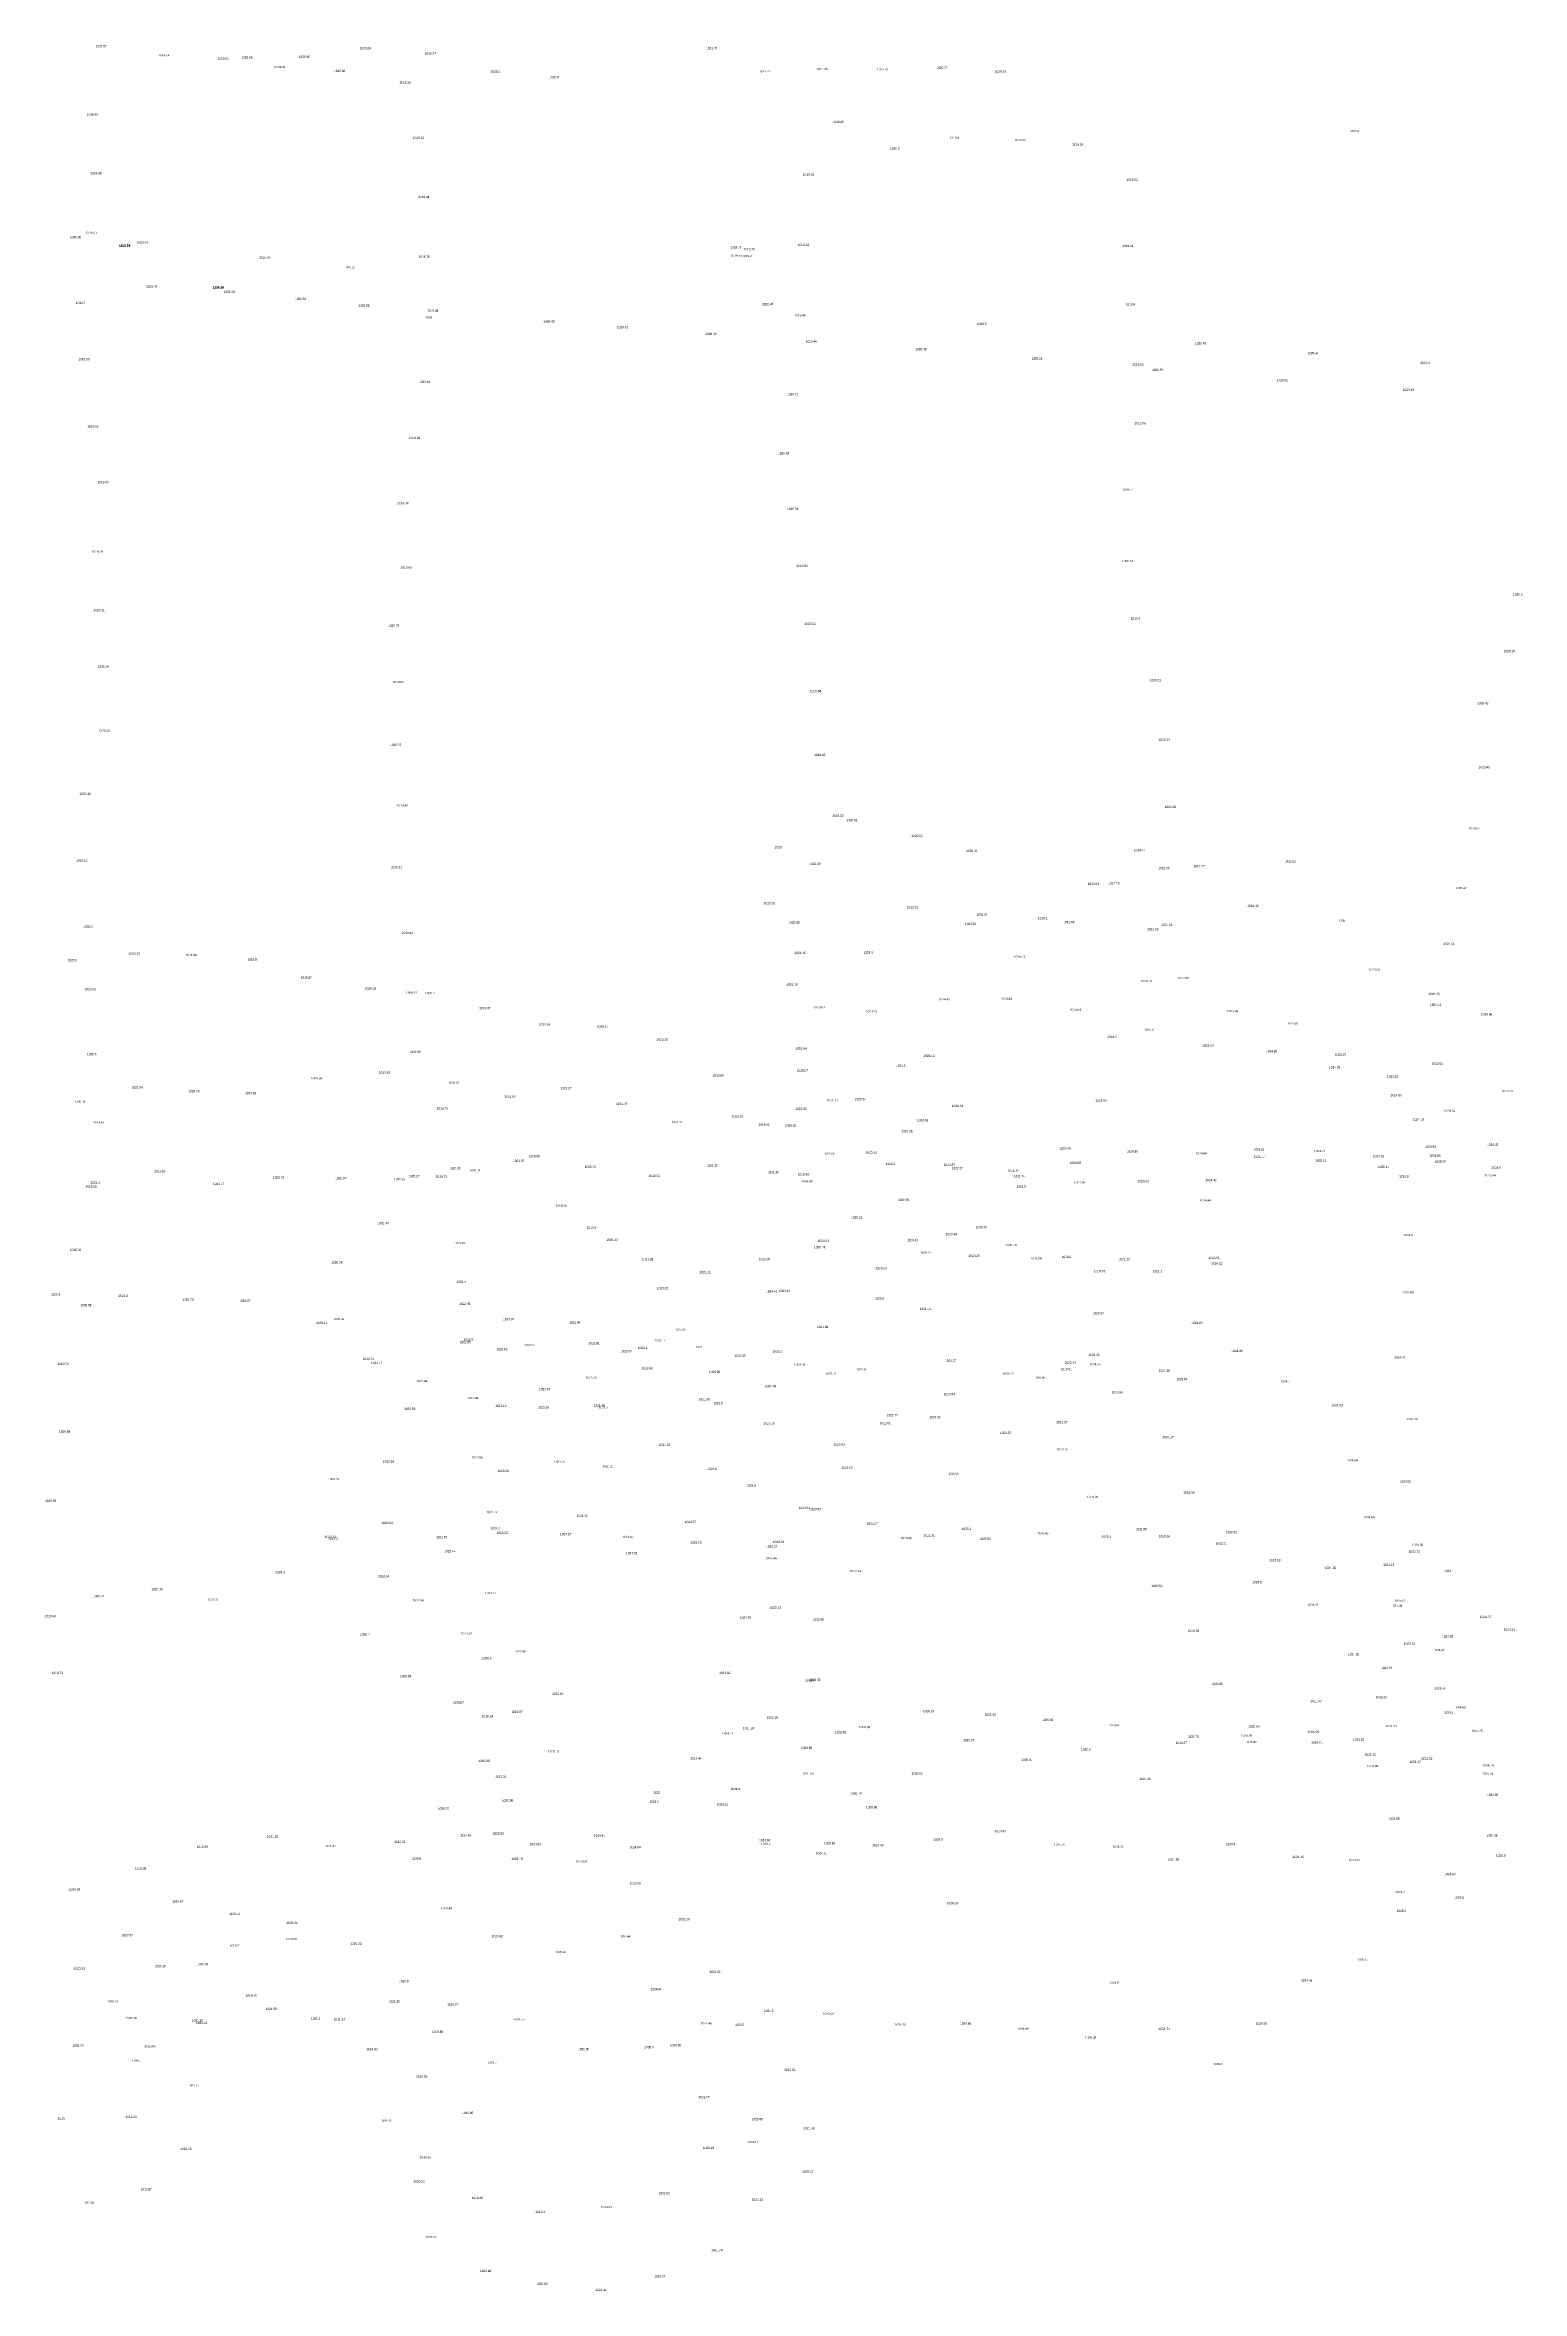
# Model space of a CAD drawing. Header units: inches. Extents: x 628884 to 629912, y 4519174 to 4520145.
# Drawn here: x 629383.9 to 629515.4, y 4519173.7 to 4519373.7 of the extents above; entities that cross this region are included whole.
import ezdxf

# ---------------------------------------------------------------- set-up
doc = ezdxf.new("R2010")
doc.units = ezdxf.units.IN
doc.header["$MEASUREMENT"] = 0

msp = doc.modelspace()

# ---------------------------------------------------------------- texts
for s, p in [('1019.27', (629388.38, 4519373.47, 1019.27)), ('1020.24', (629411.91, 4519373.29, 1020.24)), ('1021.47', (629442.77, 4519373.28, 1021.47)), ('1019.14', (629393.98, 4519372.65, 1019.14)), ('1019.03', (629399.26, 4519372.36, 1019.03)), ('1020.66', (629401.38, 4519372.46, 1020.66)), ('1019.03', (629404.28, 4519371.61, 1019.03)), ('1020.66', (629406.49, 4519372.52, 1020.66)), ('1018.96', (629409.64, 4519371.26, 1018.96)), ('1020.27', (629417.72, 4519372.81, 1020.27)), ('1021.36', (629452.58, 4519371.43, 1021.36)), ('1021.25', (629457.99, 4519371.4, 1021.25)), ('1020.77', (629463.28, 4519371.54, 1020.77)), ('1019.28', (629415.47, 4519370.23, 1019.28)), ('1020.6', (629423.58, 4519371.2, 1020.6)), ('1020.9', (629428.82, 4519370.7, 1020.9)), ('1021.27', (629447.5, 4519371.22, 1021.27)), ('1020.35', (629468.48, 4519371.2, 1020.35)), ('1019.46', (629387.63, 4519367.38, 1019.46)), ('1019.12', (629416.66, 4519365.31, 1019.12)), ('1019.48', (629454.05, 4519366.72, 1019.48)), ('1019.4', (629464.46, 4519365.32, 1019.4)), ('1018.9', (629500.06, 4519365.91, 1018.9)), ('1020.6', (629459.15, 4519364.35, 1020.6)), ('1019.39', (629470.26, 4519365.11, 1019.39)), ('1019.24', (629475.37, 4519364.71, 1019.24)), ('1019.49', (629387.93, 4519362.15, 1019.49)), ('1019.55', (629451.39, 4519362.03, 1019.55)), ('1019.62', (629480.21, 4519361.57, 1019.62)), ('1019.44', (629417.13, 4519360.04, 1019.44)), ('1020.35', (629386.12, 4519356.46, 1020.35)), ('1019.41', (629387.52, 4519356.86, 1019.41)), ('1019.83', (629390.49, 4519355.72, 1019.83)), ('1019.78', (629390.5, 4519355.69, 1019.78)), ('1020.33', (629392.08, 4519356.01, 1020.33)), ('1019.77', (629444.93, 4519355.55, 1019.77)), ('1019.79', (629446.1, 4519355.38, 1019.79)), ('1019.63', (629450.95, 4519355.77, 1019.63)), ('1019.64', (629479.83, 4519355.68, 1019.64)), ('1020.36', (629402.97, 4519354.64, 1020.36)), ('1020.37', (629410.53, 4519353.77, 1020.37)), ('1019.09', (629417.14, 4519354.73, 1019.09)), ('1019.78', (629444.97, 4519354.81, 1019.78)), ('1019.81', (629445.99, 4519354.78, 1019.81)), ('1020.47', (629392.91, 4519352.07, 1020.47)), ('1019.39', (629398.8, 4519351.97, 1019.39)), ('1019.39', (629398.83, 4519351.97, 1019.39)), ('1020.49', (629399.81, 4519351.6, 1020.49)), ('1019.7', (629386.65, 4519350.61, 1019.7)), ('1020.52', (629406.17, 4519350.98, 1020.52)), ('1020.58', (629411.8, 4519350.37, 1020.58)), ('1019', (629417.76, 4519349.32, 1019)), ('1020.44', (629417.93, 4519349.92, 1020.44)), ('1020.47', (629447.76, 4519350.49, 1020.47)), ('1019.49', (629450.64, 4519349.5, 1019.49)), ('1019.6', (629480.13, 4519350.49, 1019.6)), ('1020.42', (629428.27, 4519348.96, 1020.42)), ('1020.42', (629434.83, 4519348.45, 1020.42)), ('1020.42', (629442.7, 4519347.85, 1020.42)), ('1020.5', (629466.89, 4519348.74, 1020.5)), ('1019.55', (629386.87, 4519345.6, 1019.55)), ('1020.46', (629451.65, 4519347.18, 1020.46)), ('1020.48', (629461.4, 4519346.49, 1020.48)), ('1020.51', (629471.73, 4519345.66, 1020.51)), ('1020.49', (629486.31, 4519347, 1020.49)), ('1020.44', (629496.31, 4519346.14, 1020.44)), ('1020.4', (629506.36, 4519345.28, 1020.4)), ('1019.14', (629417.21, 4519343.59, 1019.14)), ('1019.65', (629480.74, 4519345.12, 1019.65)), ('1020.53', (629482.49, 4519344.64, 1020.53)), ('1020.52', (629493.58, 4519343.71, 1020.52)), ('1019.71', (629449.98, 4519342.48, 1019.71)), ('1020.49', (629504.82, 4519342.87, 1020.49)), ('1019.61', (629387.68, 4519339.61, 1019.61)), ('1019.96', (629480.92, 4519339.9, 1019.96)), ('1019.28', (629416.31, 4519338.59, 1019.28)), ('1019.53', (629449.18, 4519337.22, 1019.53)), ('1019.59', (629388.57, 4519334.65, 1019.59)), ('1019.77', (629479.82, 4519333.98, 1019.77)), ('1019.39', (629415.26, 4519332.79, 1019.39)), ('1019.74', (629449.98, 4519332.28, 1019.74)), ('1019.29', (629388.05, 4519328.46, 1019.29)), ('1020.14', (629479.81, 4519327.63, 1020.14)), ('1019.65', (629415.56, 4519327.06, 1019.65)), ('1019.85', (629450.82, 4519327.2, 1019.85)), ('1020.11', (629388.22, 4519323.26, 1020.11)), ('1020.6', (629514.63, 4519324.65, 1020.6)), ('1019.79', (629414.45, 4519321.88, 1019.79)), ('1020.02', (629451.53, 4519322.04, 1020.02)), ('1019.9', (629480.59, 4519322.52, 1019.9)), ('1020.15', (629513.79, 4519319.61, 1020.15)), ('1020.26', (629388.59, 4519318.23, 1020.26)), ('1019.63', (629414.87, 4519316.86, 1019.63)), ('1019.56', (629452.02, 4519316.05, 1019.56)), ('1020.21', (629482.27, 4519317.02, 1020.21)), ('1020.42', (629511.45, 4519314.97, 1020.42)), ('1020.33', (629388.68, 4519312.53, 1020.33)), ('1019.72', (629414.63, 4519311.27, 1019.72)), ('1020.14', (629483.06, 4519311.74, 1020.14)), ('1019.93', (629452.39, 4519310.37, 1019.93)), ('1020.46', (629511.56, 4519309.27, 1020.46)), ('1020.42', (629386.97, 4519306.91, 1020.42)), ('1019.48', (629415.23, 4519305.88, 1019.48)), ('1020.28', (629483.61, 4519305.74, 1020.28)), ('1019.83', (629454, 4519304.97, 1019.83)), ('1020.01', (629455.26, 4519304.56, 1020.01)), ('1020.57', (629510.69, 4519303.83, 1020.57)), ('1020', (629448.87, 4519302.15, 1020)), ('1020.82', (629461.06, 4519303.16, 1020.82)), ('1020.42', (629465.93, 4519301.83, 1020.42)), ('1019.77', (629480.87, 4519301.9, 1019.77)), ('1020.12', (629386.68, 4519300.98, 1020.12)), ('1019.21', (629414.69, 4519300.38, 1019.21)), ('1020.29', (629451.97, 4519300.67, 1020.29)), ('1021.03', (629483.04, 4519300.29, 1021.03)), ('1017.77', (629486.17, 4519300.46, 1017.77)), ('1019.62', (629494.3, 4519300.89, 1019.62)), ('1019.84', (629476.76, 4519298.9, 1019.84)), ('1017.79', (629478.6, 4519298.95, 1017.79)), ('1020.42', (629509.49, 4519298.52, 1020.42)), ('1020.36', (629447.91, 4519297.17, 1020.36)), ('1020.88', (629450.1, 4519295.45, 1020.88)), ('1022.91', (629460.65, 4519296.82, 1022.91)), ('1023.15', (629465.83, 4519295.33, 1023.15)), ('1021.67', (629466.83, 4519296.16, 1021.67)), ('1019.1', (629472.32, 4519295.83, 1019.1)), ('1019.05', (629474.59, 4519295.49, 1019.05)), ('1019.42', (629490.96, 4519296.93, 1019.42)), ('1020', (629499.07, 4519295.61, 1020)), ('1020.2', (629387.32, 4519295.09, 1020.2)), ('1019.42', (629415.68, 4519294.54, 1019.42)), ('1021.69', (629482.05, 4519294.86, 1021.69)), ('1021.81', (629483.3, 4519295.24, 1021.81)), ('1020.53', (629508.41, 4519293.56, 1020.53)), ('1020.5', (629385.92, 4519292.1, 1020.5)), ('1020.13', (629391.34, 4519292.68, 1020.13)), ('1019.89', (629396.39, 4519292.56, 1019.89)), ('1019.8', (629401.92, 4519292.16, 1019.8)), ('1021.45', (629450.64, 4519292.75, 1021.45)), ('1023.4', (629456.77, 4519292.78, 1023.4)), ('1024.73', (629470.18, 4519292.41, 1024.73)), ('1020.53', (629387.42, 4519289.52, 1020.53)), ('1019.87', (629406.67, 4519290.55, 1019.87)), ('1020.02', (629412.39, 4519289.57, 1020.02)), ('1021.33', (629449.92, 4519289.94, 1021.33)), ('1024.16', (629481.47, 4519290.24, 1024.16)), ('1022.68', (629484.78, 4519290.51, 1022.68)), ('1020.06', (629501.79, 4519291.25, 1020.06)), ('1019.12', (629416.05, 4519289.2, 1019.12)), ('1020.2', (629417.74, 4519289.17, 1020.2)), ('1020.47', (629422.56, 4519287.83, 1020.47)), ('1023.01', (629452.35, 4519287.9, 1023.01)), ('1023.25', (629457, 4519287.54, 1023.25)), ('1024.47', (629463.5, 4519288.61, 1024.47)), ('1024.44', (629469.01, 4519288.67, 1024.44)), ('1024.64', (629475.16, 4519287.69, 1024.64)), ('1023.39', (629489.15, 4519287.57, 1023.39)), ('1019.33', (629507.08, 4519289.11, 1019.33)), ('1020.41', (629507.24, 4519288.13, 1020.41)), ('1019.96', (629511.77, 4519287.28, 1019.96)), ('1020.59', (629427.88, 4519286.39, 1020.59)), ('1020.41', (629433.05, 4519286.19, 1020.41)), ('1024.5', (629478.49, 4519285.28, 1024.5)), ('1024.6', (629481.79, 4519285.91, 1024.6)), ('1022.58', (629494.48, 4519286.47, 1022.58)), ('1020.6', (629387.64, 4519283.73, 1020.6)), ('1019.19', (629416.38, 4519283.94, 1019.19)), ('1020.15', (629438.36, 4519285.03, 1020.15)), ('1021.04', (629450.72, 4519284.24, 1021.04)), ('1024.42', (629462.12, 4519283.59, 1024.42)), ('1024.53', (629486.98, 4519284.5, 1024.53)), ('1024.58', (629492.64, 4519283.99, 1024.58)), ('1023.37', (629498.77, 4519283.69, 1023.37)), ('1020.56', (629407.58, 4519281.58, 1020.56)), ('1020.55', (629413.63, 4519282.09, 1020.55)), ('1019.95', (629443.36, 4519281.84, 1019.95)), ('1020.57', (629450.85, 4519282.27, 1020.57)), ('1023.1', (629459.69, 4519282.73, 1023.1)), ('1024.92', (629498.24, 4519282.55, 1024.92)), ('1023.15', (629503.41, 4519281.74, 1023.15)), ('1022.03', (629507.37, 4519282.9, 1022.03)), ('1020.35', (629386.51, 4519279.5, 1020.35)), ('1020.54', (629391.62, 4519280.77, 1020.54)), ('1020.76', (629396.66, 4519280.44, 1020.76)), ('1020.68', (629401.72, 4519280.26, 1020.68)), ('1020.82', (629419.8, 4519281.19, 1020.82)), ('1021.03', (629424.79, 4519279.97, 1021.03)), ('1021.37', (629429.79, 4519280.7, 1021.37)), ('1021.47', (629434.76, 4519279.31, 1021.47)), ('1021.11', (629453.52, 4519279.62, 1021.11)), ('1022.64', (629456, 4519279.73, 1022.64)), ('1024.64', (629477.45, 4519279.6, 1024.64)), ('1024.86', (629503.72, 4519280.08, 1024.86)), ('1023.79', (629513.63, 4519280.45, 1023.79)), ('1019.67', (629388.19, 4519277.66, 1019.67)), ('1019.79', (629418.79, 4519278.9, 1019.79)), ('1021.17', (629439.7, 4519277.69, 1021.17)), ('1020.83', (629445.07, 4519278.19, 1020.83)), ('1019.81', (629447.44, 4519277.46, 1019.81)), ('1020.15', (629449.79, 4519277.38, 1020.15)), ('1021.32', (629450.72, 4519278.87, 1021.32)), ('1023.63', (629461.55, 4519277.85, 1023.63)), ('1024.64', (629464.66, 4519279.12, 1024.64)), ('1024.19', (629505.72, 4519277.91, 1024.19)), ('1024.34', (629508.47, 4519278.7, 1024.34)), ('1024.15', (629460.16, 4519276.87, 1024.15)), ('1023.45', (629474.26, 4519275.34, 1023.45)), ('1024.54', (629506.77, 4519275.5, 1024.54)), ('1024.42', (629512.32, 4519275.68, 1024.42)), ('1021.05', (629393.62, 4519273.31, 1021.05)), ('1020.93', (629419.91, 4519273.56, 1020.93)), ('1020.11', (629421.69, 4519273.39, 1020.11)), ('1021.07', (629425.58, 4519274.24, 1021.07)), ('1020.08', (629426.97, 4519274.64, 1020.08)), ('1020.75', (629431.97, 4519273.7, 1020.75)), ('1021.28', (629442.83, 4519273.81, 1021.28)), ('1021.06', (629453.22, 4519274.87, 1021.06)), ('1020.13', (629456.97, 4519274.98, 1020.13)), ('1022.2', (629458.76, 4519273.96, 1022.2)), ('1024.87', (629463.94, 4519273.88, 1024.87)), ('1022.27', (629464.64, 4519273.58, 1022.27)), ('1024.32', (629469.61, 4519273.36, 1024.32)), ('1024.38', (629475.15, 4519274.06, 1024.38)), ('1024.36', (629480.23, 4519275.07, 1024.36)), ('1024.94', (629486.37, 4519274.9, 1024.94)), ('1024.51', (629491.51, 4519275.24, 1024.51)), ('1025.17', (629491.53, 4519274.6, 1025.17)), ('1024.27', (629496.91, 4519275.11, 1024.27)), ('1025.12', (629497.02, 4519274.26, 1025.12)), ('1024.15', (629502.15, 4519274.65, 1024.15)), ('1025.11', (629502.6, 4519273.7, 1025.11)), ('1024.06', (629507.18, 4519274.7, 1024.06)), ('1025.09', (629507.64, 4519274.17, 1025.09)), ('1024.9', (629512.71, 4519273.63, 1024.9)), ('1019.65', (629387.51, 4519271.95, 1019.65)), ('1021.1', (629387.95, 4519272.3, 1021.1)), ('1021.17', (629398.86, 4519272.18, 1021.17)), ('1020.73', (629404.2, 4519272.75, 1020.73)), ('1020.87', (629409.76, 4519272.68, 1020.87)), ('1020.97', (629414.98, 4519272.59, 1020.97)), ('1020.27', (629416.26, 4519272.87, 1020.27)), ('1019.73', (629418.7, 4519272.84, 1019.73)), ('1020.92', (629437.67, 4519272.9, 1020.92)), ('1021.39', (629448.26, 4519273.22, 1021.39)), ('1019.93', (629450.92, 4519273.04, 1019.93)), ('1019.98', (629451.24, 4519272.41, 1019.98)), ('1021.74', (629470.16, 4519272.86, 1021.74)), ('1021.9', (629470.4, 4519271.95, 1021.9)), ('1021.95', (629475.53, 4519272.32, 1021.95)), ('1023.52', (629481.22, 4519272.43, 1023.52)), ('1024.42', (629487.24, 4519272.52, 1024.42)), ('1024.8', (629504.49, 4519272.84, 1024.8)), ('1023.94', (629512.09, 4519272.94, 1023.94)), ('1019.94', (629429.4, 4519270.25, 1019.94)), ('1019.96', (629459.87, 4519270.77, 1019.96)), ('1024.44', (629486.74, 4519270.72, 1024.44)), ('1020.44', (629413.5, 4519268.68, 1020.44)), ('1020.9', (629432.15, 4519268.29, 1020.9)), ('1020.21', (629455.68, 4519269.19, 1020.21)), ('1020.46', (629464.12, 4519267.71, 1020.46)), ('1020.43', (629466.77, 4519268.33, 1020.43)), ('1024.9', (629504.85, 4519267.63, 1024.9)), ('1020.02', (629386.12, 4519266.32, 1020.02)), ('1021.61', (629420.36, 4519266.92, 1021.61)), ('1020.23', (629433.89, 4519267.21, 1020.23)), ('1021.35', (629437.06, 4519265.47, 1021.35)), ('1021.06', (629447.47, 4519265.49, 1021.06)), ('1020.48', (629452.38, 4519266.55, 1020.48)), ('1020.23', (629452.72, 4519267.12, 1020.23)), ('1020.41', (629460.64, 4519267.18, 1020.41)), ('1020.27', (629461.83, 4519266.06, 1020.27)), ('1020.26', (629466.14, 4519265.78, 1020.26)), ('1020.74', (629469.42, 4519266.74, 1020.74)), ('1019.89', (629471.64, 4519265.55, 1019.89)), ('1019.6', (629474.43, 4519265.68, 1019.6)), ('1021.19', (629479.49, 4519265.48, 1021.19)), ('1023.51', (629487.51, 4519265.59, 1023.51)), ('1020.76', (629409.4, 4519265.19, 1020.76)), ('1022.4', (629420.52, 4519263.46, 1022.4)), ('1021.12', (629442.18, 4519264.32, 1021.12)), ('1020.54', (629457.86, 4519264.68, 1020.54)), ('1019.75', (629477.31, 4519264.42, 1019.75)), ('1021.1', (629482.54, 4519264.41, 1021.1)), ('1024.22', (629487.75, 4519265.1, 1024.22)), ('1020.4', (629384.41, 4519262.34, 1020.4)), ('1020.58', (629387.04, 4519261.39, 1020.58)), ('1020.3', (629390.42, 4519262.22, 1020.3)), ('1019.73', (629396.13, 4519261.89, 1019.73)), ('1019.57', (629401.21, 4519261.78, 1019.57)), ('1022.49', (629420.78, 4519261.5, 1022.49)), ('1020.02', (629438.39, 4519262.9, 1020.02)), ('1024.49', (629448.11, 4519262.61, 1024.49)), ('1021.46', (629449.26, 4519262.66, 1021.46)), ('1020.6', (629457.79, 4519261.98, 1020.6)), ('1024.83', (629504.77, 4519262.53, 1024.83)), ('1020.11', (629408.01, 4519259.81, 1020.11)), ('1020.94', (629409.57, 4519260.15, 1020.94)), ('1024.34', (629424.69, 4519260.14, 1024.34)), ('1021.94', (629430.58, 4519259.84, 1021.94)), ('1021.68', (629452.65, 4519259.45, 1021.68)), ('1021.11', (629461.79, 4519261.05, 1021.11)), ('1020.67', (629477.2, 4519260.67, 1020.67)), ('1024.69', (629485.99, 4519259.82, 1024.69)), ('1022.85', (629420.83, 4519258.1, 1022.85)), ('1022.9', (629421.17, 4519258.32, 1022.9)), ('1023.63', (629424.08, 4519257.47, 1023.63)), ('1023.5', (629426.58, 4519257.84, 1023.5)), ('1022.81', (629432.3, 4519258, 1022.81)), ('1022.97', (629435.17, 4519257.29, 1022.97)), ('1023.1', (629436.7, 4519257.58, 1023.1)), ('1023.17', (629438.16, 4519258.25, 1023.17)), ('1023.19', (629439.98, 4519259.2, 1023.19)), ('1022', (629441.81, 4519257.66, 1022)), ('1024.36', (629489.55, 4519257.31, 1024.36)), ('1019.76', (629385.01, 4519256.17, 1019.76)), ('1020.72', (629412.2, 4519256.6, 1020.72)), ('1021.17', (629412.93, 4519256.24, 1021.17)), ('1022.46', (629437.02, 4519255.77, 1022.46)), ('1023.96', (629443.03, 4519255.45, 1023.96)), ('1023.11', (629445.3, 4519256.9, 1023.11)), ('1023.1', (629448.69, 4519257.25, 1023.1)), ('1023.26', (629450.6, 4519256.09, 1023.26)), ('1023.71', (629453.4, 4519255.29, 1023.71)), ('1022.9', (629456.14, 4519255.67, 1022.9)), ('1021.27', (629464.05, 4519256.46, 1021.27)), ('1020.22', (629469.14, 4519255.29, 1020.22)), ('1019.01', (629474.34, 4519255.69, 1019.01)), ('1020.14', (629474.69, 4519256.28, 1020.14)), ('1023.56', (629476.8, 4519256.97, 1023.56)), ('1024.25', (629476.91, 4519256.12, 1024.25)), ('1024.38', (629483.07, 4519255.56, 1024.38)), ('1024.47', (629504.05, 4519256.73, 1024.47)), ('1022.44', (629416.96, 4519254.63, 1022.44)), ('1021.57', (629427.89, 4519253.91, 1021.57)), ('1023.16', (629432.03, 4519254.93, 1023.16)), ('1024.39', (629448.01, 4519254.18, 1024.39)), ('1020.84', (629463.94, 4519253.47, 1020.84)), ('1020.85', (629471.98, 4519254.93, 1020.85)), ('1023.88', (629478.9, 4519253.63, 1023.88)), ('1023.84', (629484.64, 4519254.8, 1023.84)), ('1024.7', (629493.91, 4519254.6, 1024.7)), ('1020.58', (629415.88, 4519252.16, 1020.58)), ('1023.49', (629421.49, 4519253.12, 1023.49)), ('1023.19', (629423.99, 4519252.42, 1023.19)), ('1023.26', (629427.78, 4519252.28, 1023.26)), ('1021.98', (629432.76, 4519252.45, 1021.98)), ('1021.2', (629433.19, 4519252.26, 1021.2)), ('1021.93', (629442.1, 4519253.02, 1021.93)), ('1022.9', (629443.41, 4519252.66, 1022.9)), ('1021.77', (629458.85, 4519251.6, 1021.77)), ('1020.98', (629462.64, 4519251.42, 1020.98)), ('1024.99', (629498.47, 4519252.48, 1024.99)), ('1019.59', (629385.15, 4519250.13, 1019.59)), ('1025.15', (629447.88, 4519250.86, 1025.15)), ('1022.61', (629458.21, 4519250.89, 1022.61)), ('1021.37', (629468.94, 4519250.02, 1021.37)), ('1021.37', (629473.94, 4519250.97, 1021.37)), ('1023.17', (629483.41, 4519249.63, 1023.17)), ('1024.55', (629505.18, 4519251.25, 1024.55)), ('1020.18', (629413.99, 4519247.46, 1020.18)), ('1023.66', (629421.89, 4519247.84, 1023.66)), ('1023.75', (629429.23, 4519247.45, 1023.75)), ('1021.53', (629438.57, 4519248.95, 1021.53)), ('1023.89', (629454.12, 4519248.99, 1023.89)), ('1020.75', (629473.98, 4519248.55, 1020.75)), ('1024.94', (629499.79, 4519247.57, 1024.94)), ('1020.39', (629409.11, 4519245.91, 1020.39)), ('1023.88', (629424.2, 4519246.63, 1023.88)), ('1021.2', (629433.58, 4519247.06, 1021.2)), ('1023.6', (629442.89, 4519246.81, 1023.6)), ('1024.6', (629446.36, 4519245.33, 1024.6)), ('1023.19', (629454.8, 4519246.93, 1023.19)), ('1020.8', (629464.39, 4519246.38, 1020.8)), ('1024.52', (629504.54, 4519245.69, 1024.52)), ('1019.93', (629383.91, 4519243.97, 1019.93)), ('1024.31', (629451.03, 4519243.34, 1024.31)), ('1019.29', (629476.69, 4519244.31, 1019.29)), ('1023.09', (629485.26, 4519244.7, 1023.09)), ('1020.84', (629413.86, 4519242, 1020.84)), ('1022.72', (629423.19, 4519242.97, 1022.72)), ('1024.2', (629423.58, 4519241.54, 1024.2)), ('1024.32', (629431.23, 4519242.65, 1024.32)), ('1024.07', (629440.88, 4519242.09, 1024.07)), ('1023.93', (629452, 4519243.23, 1023.93)), ('1022.07', (629457.08, 4519241.94, 1022.07)), ('1020.1', (629465.54, 4519241.47, 1020.1)), ('1021.59', (629481.03, 4519241.45, 1021.59)), ('1024.84', (629501.3, 4519242.5, 1024.84)), ('1020.31', (629408.82, 4519240.77, 1020.31)), ('1020.3', (629409.12, 4519240.62, 1020.3)), ('1022.58', (629418.73, 4519240.74, 1022.58)), ('1022.44', (629419.46, 4519239.49, 1022.44)), ('1026.25', (629424.11, 4519241.12, 1026.25)), ('1024.57', (629429.76, 4519241, 1024.57)), ('1023.47', (629435.3, 4519240.75, 1023.47)), ('1024.21', (629435.64, 4519239.31, 1024.21)), ('1023.73', (629441.36, 4519240.26, 1023.73)), ('1026.27', (629448.11, 4519239.9, 1026.27)), ('1023.83', (629448.72, 4519240.31, 1023.83)), ('1020.46', (629460.09, 4519240.66, 1020.46)), ('1021.31', (629462.13, 4519240.87, 1021.31)), ('1020.92', (629467.14, 4519240.59, 1020.92)), ('1020.45', (629472.25, 4519241.07, 1020.45)), ('1020.1', (629477.99, 4519240.8, 1020.1)), ('1022.55', (629483.09, 4519240.82, 1022.55)), ('1023.71', (629488.14, 4519240.16, 1023.71)), ('1023.31', (629489.04, 4519241.18, 1023.31)), ('1023.72', (629505.34, 4519239.45, 1023.72)), ('1025.38', (629505.63, 4519240.06, 1025.38)), ('1020.3', (629404.41, 4519237.61, 1020.3)), ('1024.46', (629448.07, 4519238.85, 1024.46)), ('1022.34', (629455.56, 4519237.72, 1022.34)), ('1024.18', (629492.92, 4519238.68, 1024.18)), ('1024.35', (629497.88, 4519238, 1024.35)), ('1024.13', (629503.06, 4519238.27, 1024.13)), ('1024', (629508.49, 4519237.74, 1024)), ('1020.73', (629388.18, 4519235.49, 1020.73)), ('1020.19', (629393.37, 4519236.1, 1020.19)), ('1020.54', (629413.57, 4519237.26, 1020.54)), ('1023.77', (629423.08, 4519235.76, 1023.77)), ('1020.52', (629482.43, 4519236.39, 1020.52)), ('1023.8', (629491.41, 4519236.73, 1023.8)), ('1019.66', (629383.87, 4519233.7, 1019.66)), ('1020.37', (629398.37, 4519235.17, 1020.37)), ('1022.96', (629416.65, 4519235.11, 1022.96)), ('1024.45', (629445.78, 4519233.58, 1024.45)), ('1022.13', (629448.45, 4519234.47, 1022.13)), ('1022.95', (629452.27, 4519233.4, 1022.95)), ('1024.32', (629496.3, 4519234.72, 1024.32)), ('1023.44', (629503.77, 4519234.63, 1023.44)), ('1025.02', (629504.07, 4519235.08, 1025.02)), ('1024.37', (629511.68, 4519233.65, 1024.37)), ('1020.44', (629411.95, 4519232.07, 1020.44)), ('1023.38', (629420.93, 4519232.17, 1023.38)), ('1019.83', (629485.68, 4519232.4, 1019.83)), ('1023.82', (629508.31, 4519231.89, 1023.82)), ('1024.11', (629513.81, 4519232.51, 1024.11)), ('1020.6', (629422.81, 4519229.96, 1020.6)), ('1022.96', (629425.73, 4519230.57, 1022.96)), ('1024.05', (629499.93, 4519230.29, 1024.05)), ('1023.52', (629504.91, 4519231.27, 1023.52)), ('1024.42', (629507.54, 4519230.69, 1024.42)), ('1019.71', (629384.49, 4519228.65, 1019.71)), ('1020.93', (629415.51, 4519228.36, 1020.93)), ('1024.82', (629443.93, 4519228.65, 1024.82)), ('1020.7', (629451.6, 4519227.98, 1020.7)), ('1022.53', (629451.96, 4519228.03, 1022.53)), ('1020.38', (629487.8, 4519227.67, 1020.38)), ('1023.76', (629502.88, 4519229.09, 1023.76)), ('1023.86', (629507.61, 4519227.28, 1023.86)), ('1020.57', (629420.21, 4519226.01, 1020.57)), ('1023.06', (629429.06, 4519226.79, 1023.06)), ('1021.59', (629496.57, 4519226.14, 1021.59)), ('1023.02', (629502.39, 4519226.48, 1023.02)), ('1024.68', (629509.41, 4519225.58, 1024.68)), ('1019.24', (629422.8, 4519224.79, 1019.24)), ('1021.07', (629425.43, 4519225.19, 1021.07)), ('1021.69', (629446.05, 4519223.72, 1021.69)), ('1022.15', (629448.16, 4519224.67, 1022.15)), ('1020.39', (629454.22, 4519223.35, 1020.39)), ('1020.59', (629456.38, 4519223.83, 1020.59)), ('1020.19', (629462.08, 4519225.25, 1020.19)), ('1020.12', (629467.58, 4519224.94, 1020.12)), ('1019.96', (629472.69, 4519224.47, 1019.96)), ('1019.8', (629478.71, 4519223.98, 1019.8)), ('1020.64', (629491.06, 4519223.88, 1020.64)), ('1021.06', (629496.36, 4519223.41, 1021.06)), ('1021.31', (629503.29, 4519223.92, 1021.31)), ('1024.1', (629508.46, 4519225.12, 1024.1)), ('1024.25', (629510.91, 4519223.48, 1024.25)), ('1023.13', (629428.66, 4519221.67, 1023.13)), ('1024.77', (629444.19, 4519223.27, 1024.77)), ('1020.89', (629451.22, 4519221.98, 1020.89)), ('1020.67', (629465.66, 4519222.66, 1020.67)), ('1020.9', (629476.16, 4519221.83, 1020.9)), ('1019.87', (629484.6, 4519222.42, 1019.87)), ('1020.76', (629485.66, 4519222.98, 1020.76)), ('1020.26', (629490.4, 4519223.06, 1020.26)), ('1019.65', (629490.83, 4519222.5, 1019.65)), ('1019.71', (629496.66, 4519222.46, 1019.71)), ('1021.15', (629500.38, 4519222.72, 1021.15)), ('1022.12', (629501.41, 4519221.39, 1022.12)), ('1020.96', (629422.49, 4519220.82, 1020.96)), ('1021.31', (629423.99, 4519219.43, 1021.31)), ('1023.46', (629441.35, 4519221.05, 1023.46)), ('1021.07', (629451.39, 4519219.68, 1021.07)), ('1020.92', (629461.06, 4519219.69, 1020.92)), ('1020.87', (629470.84, 4519220.92, 1020.87)), ('1019.89', (629501.62, 4519220.36, 1019.89)), ('1021.17', (629505.42, 4519220.73, 1021.17)), ('1023.82', (629506.45, 4519221.03, 1023.82)), ('1024.74', (629511.89, 4519219.68, 1024.74)), ('1024.79', (629511.9, 4519220.42, 1024.79)), ('1022.98', (629424.59, 4519217.29, 1022.98)), ('1025', (629438.06, 4519218, 1025)), ('1024.4', (629444.95, 4519218.32, 1024.4)), ('1020.49', (629455.62, 4519217.91, 1020.49)), ('1021.18', (629481.37, 4519219.21, 1021.18)), ('1023.86', (629512.32, 4519217.8, 1023.86)), ('1020.07', (629418.89, 4519216.58, 1020.07)), ('1023.6', (629437.71, 4519217.19, 1023.6)), ('1024.12', (629443.73, 4519216.94, 1024.12)), ('1020.86', (629457.01, 4519216.69, 1020.86)), ('1021.95', (629503.53, 4519215.68, 1021.95)), ('1021.26', (629403.66, 4519214.08, 1021.26)), ('1022.22', (629414.99, 4519213.61, 1022.22)), ('1024.03', (629420.87, 4519214.2, 1024.03)), ('1025.86', (629423.76, 4519214.35, 1025.86)), ('1024.64', (629427.07, 4519213.4, 1024.64)), ('1024.41', (629432.78, 4519214.18, 1024.41)), ('1024.69', (629447.49, 4519213.76, 1024.69)), ('1023.7', (629447.66, 4519213.42, 1023.7)), ('1023.82', (629453.27, 4519213.49, 1023.82)), ('1024.46', (629457.56, 4519213.31, 1024.46)), ('1024.3', (629463.01, 4519213.82, 1024.3)), ('1023.95', (629468.48, 4519214.57, 1023.95)), ('1024.37', (629473.75, 4519213.36, 1024.37)), ('1024.3', (629489.04, 4519213.41, 1024.3)), ('1024.36', (629512.25, 4519214.18, 1024.36)), ('1019.99', (629397.4, 4519213.17, 1019.99)), ('1021.67', (629408.81, 4519213.24, 1021.67)), ('1020.5', (629416.56, 4519212.12, 1020.5)), ('1023.48', (629425.43, 4519212.1, 1023.48)), ('1023.64', (629431.14, 4519211.87, 1023.64)), ('1024.84', (629435.95, 4519213.13, 1024.84)), ('1024.61', (629452.55, 4519212.59, 1024.61)), ('1024.31', (629478.95, 4519213.18, 1024.31)), ('1024.99', (629483.9, 4519212.04, 1024.99)), ('1024.16', (629494.99, 4519212.27, 1024.16)), ('1023.81', (629500.01, 4519211.99, 1023.81)), ('1023.6', (629513.11, 4519212.39, 1023.6)), ('1019.38', (629386.03, 4519209.37, 1019.38)), ('1019.35', (629391.91, 4519211.23, 1019.35)), ('1023.08', (629435.98, 4519209.92, 1023.08)), ('1024.39', (629508.52, 4519210.74, 1024.39)), ('1020.67', (629395.22, 4519208.3, 1020.67)), ('1020.49', (629419.16, 4519207.69, 1020.49)), ('1026.28', (629464.19, 4519208.16, 1026.28)), ('1023.7', (629504.14, 4519209.14, 1023.7)), ('1025.6', (629504.26, 4519207.46, 1025.6)), ('1023.8', (629509.41, 4519208.65, 1023.8)), ('1020.57', (629390.73, 4519205.31, 1020.57)), ('1023.41', (629400.26, 4519207.19, 1023.41)), ('1022.91', (629405.4, 4519206.4, 1022.91)), ('1023.16', (629440.31, 4519206.73, 1023.16)), ('1019.7', (629400.33, 4519204.37, 1019.7)), ('1020.06', (629405.33, 4519204.96, 1020.06)), ('1020.23', (629411.09, 4519204.55, 1020.23)), ('1020.42', (629423.66, 4519205.22, 1020.42)), ('1020.47', (629429.34, 4519203.8, 1020.47)), ('1020.64', (629435.02, 4519205.2, 1020.64)), ('1020.23', (629386.47, 4519202.34, 1020.23)), ('1019.18', (629393.67, 4519202.55, 1019.18)), ('1020.91', (629397.47, 4519202.73, 1020.91)), ('1022.91', (629443.07, 4519202.04, 1022.91)), ('1025.17', (629500.76, 4519203.12, 1025.17)), ('1019.87', (629389.44, 4519199.41, 1019.87)), ('1019.65', (629401.76, 4519199.92, 1019.65)), ('1021.05', (629414.51, 4519199.4, 1021.05)), ('1019.8', (629415.43, 4519201.21, 1019.8)), ('1020.44', (629437.83, 4519200.5, 1020.44)), ('1024.9', (629478.68, 4519201.07, 1024.9)), ('1024.46', (629495.76, 4519201.27, 1024.46)), ('1020.56', (629391.05, 4519197.93, 1020.56)), ('1021.25', (629396.98, 4519197.7, 1021.25)), ('1021.42', (629397.35, 4519197.49, 1021.42)), ('1021.59', (629403.55, 4519198.74, 1021.59)), ('1020.1', (629407.59, 4519197.88, 1020.1)), ('1021.24', (629409.62, 4519197.82, 1021.24)), ('1020.67', (629419.71, 4519199.12, 1020.67)), ('1020.75', (629425.59, 4519197.81, 1020.75)), ('1022.46', (629442.27, 4519197.45, 1022.46)), ('1023.5', (629445.32, 4519197.32, 1023.5)), ('1024.5', (629447.92, 4519198.57, 1024.5)), ('1025.07', (629453.17, 4519198.31, 1025.07)), ('1025.03', (629459.53, 4519197.36, 1025.03)), ('1024.86', (629465.39, 4519197.44, 1024.86)), ('1024.96', (629491.73, 4519197.44, 1024.96)), ('1020.76', (629386.33, 4519195.48, 1020.76)), ('1020.86', (629392.76, 4519195.41, 1020.86)), ('1019.86', (629418.36, 4519196.7, 1019.86)), ('1020.9', (629437.27, 4519195.34, 1020.9)), ('1020.85', (629439.55, 4519195.51, 1020.85)), ('1024.95', (629470.49, 4519196.98, 1024.95)), ('1025.08', (629476.51, 4519196.18, 1025.08)), ('1024.74', (629483.06, 4519196.96, 1024.74)), ('1019.7', (629391.65, 4519194.13, 1019.7)), ('1020.83', (629412.5, 4519195.15, 1020.83)), ('1019.7', (629423.29, 4519193.95, 1019.7)), ('1020.96', (629431.37, 4519195.16, 1020.96)), ('1023.62', (629449.72, 4519193.31, 1023.62)), ('1024.8', (629487.86, 4519193.83, 1024.8)), ('1021.77', (629396.64, 4519191.93, 1021.77)), ('1020.56', (629416.95, 4519192.72, 1020.56)), ('1019.96', (629421.04, 4519189.48, 1019.96)), ('1021.05', (629442.09, 4519190.89, 1021.05)), ('1020', (629385.04, 4519188.97, 1020)), ('1019.83', (629391.07, 4519189.12, 1019.83)), ('1020.73', (629413.74, 4519188.79, 1020.73)), ('1020.66', (629446.83, 4519188.93, 1020.66)), ('1021.38', (629451.42, 4519188.11, 1021.38)), ('1022.56', (629395.94, 4519186.29, 1022.56)), ('1019.56', (629417.28, 4519185.53, 1019.56)), ('1020.15', (629442.49, 4519186.36, 1020.15)), ('1023.12', (629446.43, 4519186.89, 1023.12)), ('1020.03', (629416.71, 4519183.37, 1020.03)), ('1023.57', (629451.33, 4519184.26, 1023.57)), ('1022.43', (629387.29, 4519181.49, 1022.43)), ('1022.67', (629392.42, 4519182.68, 1022.67)), ('1019.28', (629421.89, 4519181.91, 1019.28)), ('1020.02', (629438.55, 4519182.33, 1020.02)), ('1023.14', (629446.84, 4519181.76, 1023.14)), ('1019.4', (629427.58, 4519180.67, 1019.4)), ('1019.91', (629433.4, 4519181.1, 1019.91)), ('1021.52', (629417.77, 4519178.43, 1021.52)), ('1022.08', (629422.64, 4519175.41, 1022.08)), ('1021.79', (629443.23, 4519177.27, 1021.79)), ('1023.08', (629427.66, 4519174.27, 1023.08)), ('1022.46', (629432.92, 4519173.72, 1022.46)), ('1022.07', (629438.15, 4519174.94, 1022.07))]:
    msp.add_text(s, height=0.2).set_placement(p)

doc.saveas('drawing.dxf')
